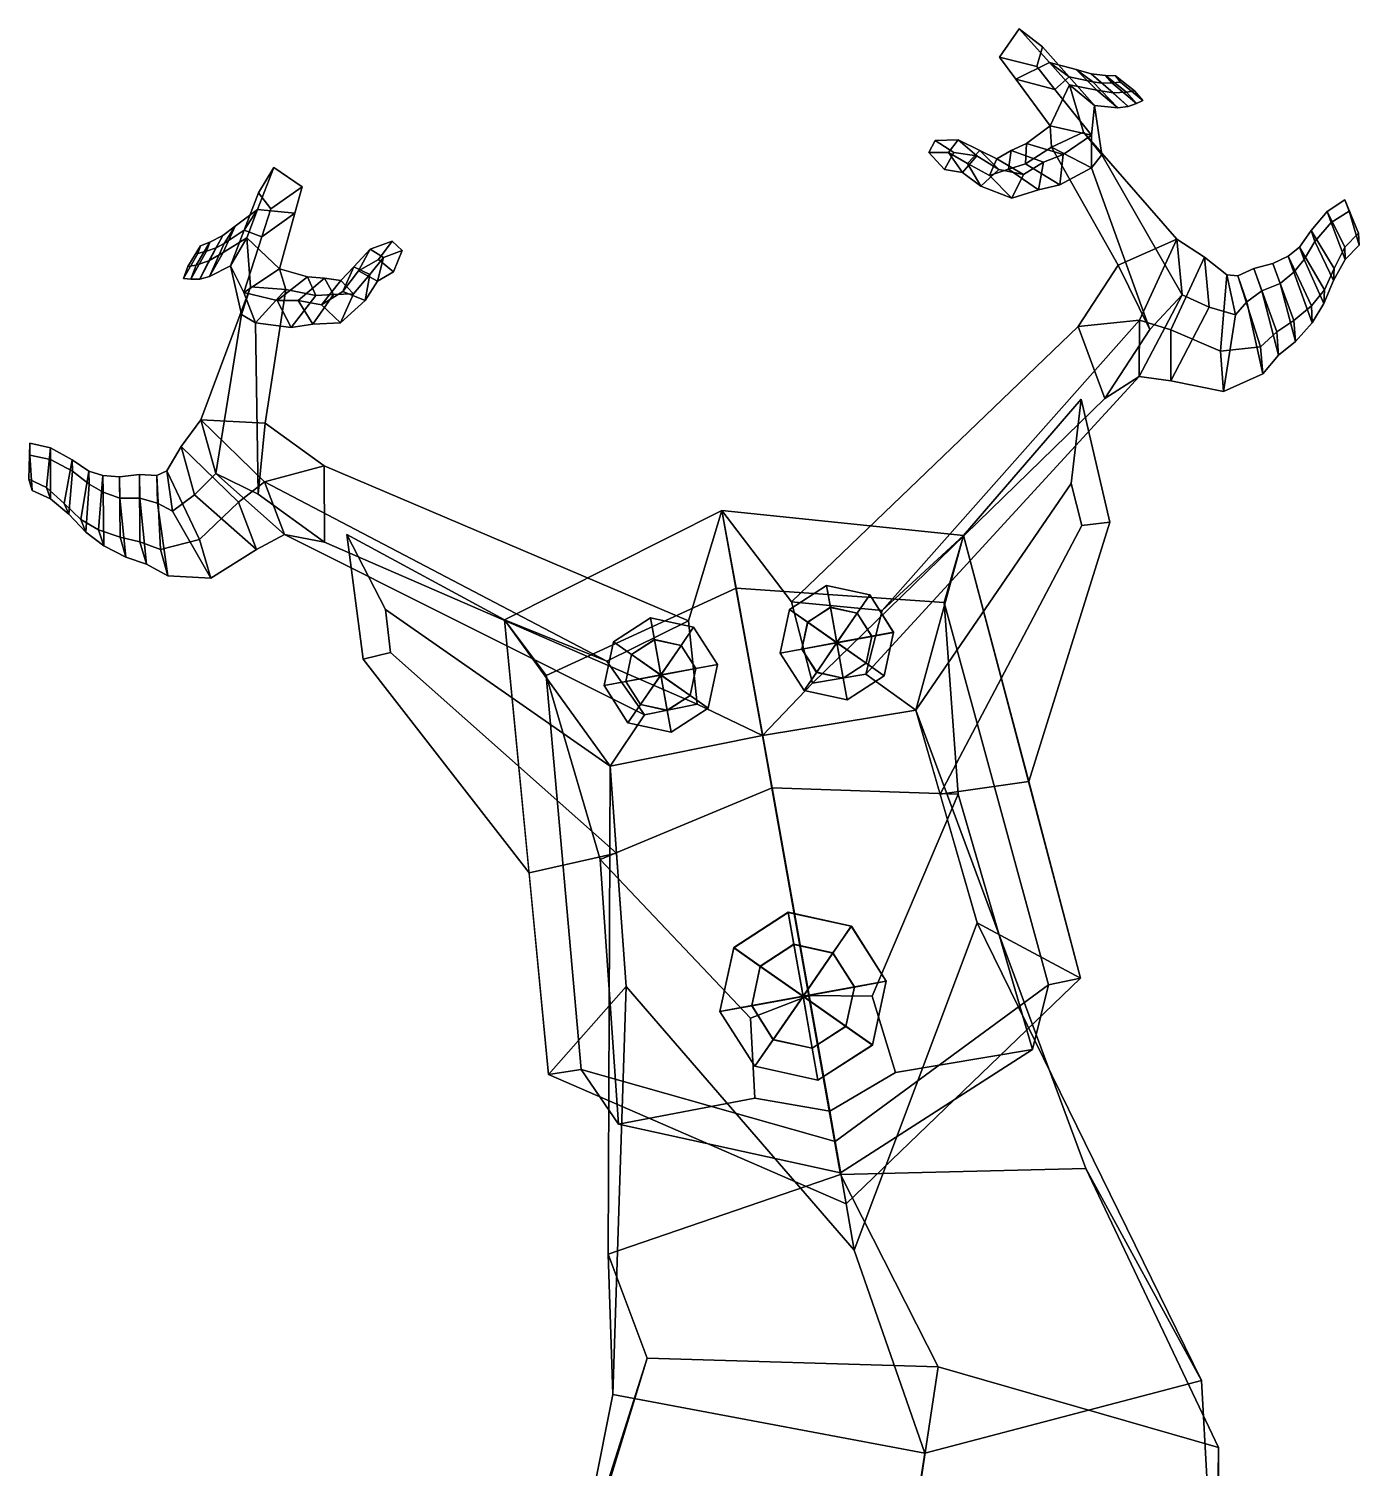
# Model space of a CAD drawing. Extents: x -162 to 84, y -151 to 338.
# Drawn here: x -100.7 to 74.4, y 148.1 to 337.5 of the extents above; entities that cross this region are included whole.
import ezdxf

# ---------------------------------------------------------------- set-up
doc = ezdxf.new("R2010")
doc.units = 0

msp = doc.modelspace()

# ---------------------------------------------------------------- linework, layer by layer
for points in [[(29.635099, 337.529633, 154.077057), (32.704231, 335.143005, 153.258453), (31.924294, 332.563812, 153.176498), (27.036934, 333.81601, 154.593704)], [(33.597858, 333.114014, 158.235764), (29.635099, 337.529633, 154.077057), (27.036934, 333.81601, 154.593704), (29.189253, 330.891937, 157.088593)], [(33.597858, 333.114014, 158.235764), (36.208969, 331.204773, 156.280457), (32.704231, 335.143005, 153.258453), (29.635099, 337.529633, 154.077057)], [(29.189253, 330.891937, 157.088593), (27.036934, 333.81601, 154.593704), (31.924294, 332.563812, 153.176498), (34.334427, 329.553955, 155.215805)], [(36.208969, 331.204773, 156.280457), (34.334427, 329.553955, 155.215805), (31.924294, 332.563812, 153.176498), (32.704231, 335.143005, 153.258453)], [(33.686245, 324.778534, 162.304092), (36.25943, 330.146576, 161.030167), (33.597858, 333.114014, 158.235764), (29.189253, 330.891937, 157.088593)], [(36.25943, 330.146576, 161.030167), (39.843479, 329.44693, 158.121262), (37.142952, 332.161072, 155.987808), (33.597858, 333.114014, 158.235764)], [(33.597858, 333.114014, 158.235764), (37.142952, 332.161072, 155.987808), (39.295929, 330.542236, 153.91452), (36.208969, 331.204773, 156.280457)], [(39.843479, 329.44693, 158.121262), (41.99781, 329.11969, 155.663971), (39.084999, 331.589447, 154.666641), (37.142952, 332.161072, 155.987808)], [(37.142952, 332.161072, 155.987808), (39.084999, 331.589447, 154.666641), (40.48064, 330.368042, 152.239792), (39.295929, 330.542236, 153.91452)], [(41.99781, 329.11969, 155.663971), (43.75219, 329.1763, 151.15773), (40.966743, 331.365906, 150.90361), (39.084999, 331.589447, 154.666641)], [(39.084999, 331.589447, 154.666641), (40.966743, 331.365906, 150.90361), (41.800312, 330.427338, 148.460861), (40.48064, 330.368042, 152.239792)], [(33.686245, 324.778534, 162.304092), (29.189253, 330.891937, 157.088593), (34.334427, 329.553955, 155.215805), (39.149067, 323.537292, 159.291718)], [(38.09277, 323.907715, 165.633575), (36.25943, 330.146576, 161.030167), (33.686245, 324.778534, 162.304092), (33.863865, 321.943695, 164.668564)], [(39.149067, 323.537292, 159.291718), (34.334427, 329.553955, 155.215805), (36.208969, 331.204773, 156.280457), (39.554119, 327.443665, 159.166092)], [(36.208969, 331.204773, 156.280457), (39.295929, 330.542236, 153.91452), (42.625782, 327.121643, 156.034988), (39.554119, 327.443665, 159.166092)], [(38.09277, 323.907715, 165.633575), (40.486874, 320.933929, 162.841003), (39.554119, 327.443665, 159.166092), (36.25943, 330.146576, 161.030167)], [(39.554119, 327.443665, 159.166092), (42.625782, 327.121643, 156.034988), (39.843479, 329.44693, 158.121262), (36.25943, 330.146576, 161.030167)], [(39.295929, 330.542236, 153.91452), (40.48064, 330.368042, 152.239792), (43.950157, 327.291626, 153.022781), (42.625782, 327.121643, 156.034988)], [(40.48064, 330.368042, 152.239792), (41.800312, 330.427338, 148.460861), (45.050571, 327.718567, 148.399124), (43.950157, 327.291626, 153.022781)], [(43.75219, 329.1763, 151.15773), (44.820969, 329.380493, 147.108124), (42.297554, 331.340179, 147.003952), (40.966743, 331.365906, 150.90361)], [(40.966743, 331.365906, 150.90361), (42.297554, 331.340179, 147.003952), (42.962063, 330.526276, 144.76709), (41.800312, 330.427338, 148.460861)], [(41.800312, 330.427338, 148.460861), (42.962063, 330.526276, 144.76709), (45.894238, 328.105011, 144.564789), (45.050571, 327.718567, 148.399124)], [(45.894238, 328.105011, 144.564789), (42.962063, 330.526276, 144.76709), (42.297554, 331.340179, 147.003952), (44.820969, 329.380493, 147.108124)], [(42.625782, 327.121643, 156.034988), (43.950157, 327.291626, 153.022781), (41.99781, 329.11969, 155.663971), (39.843479, 329.44693, 158.121262)], [(43.950157, 327.291626, 153.022781), (45.050571, 327.718567, 148.399124), (43.75219, 329.1763, 151.15773), (41.99781, 329.11969, 155.663971)], [(45.050571, 327.718567, 148.399124), (45.894238, 328.105011, 144.564789), (44.820969, 329.380493, 147.108124), (43.75219, 329.1763, 151.15773)], [(40.486874, 320.933929, 162.841003), (39.138325, 319.220856, 161.644943), (39.149067, 323.537292, 159.291718), (39.554119, 327.443665, 159.166092)], [(33.686245, 324.778534, 162.304092), (30.594168, 322.444122, 160.869598), (30.443609, 319.775879, 162.853806), (33.863865, 321.943695, 164.668564)], [(39.149067, 323.537292, 159.291718), (35.43195, 320.967377, 158.185867), (30.594168, 322.444122, 160.869598), (33.686245, 324.778534, 162.304092)], [(21.60368, 322.903503, 155.255325), (18.545019, 322.843964, 153.492523), (17.741367, 321.233704, 154.287415), (20.335047, 321.249969, 155.911011)], [(19.786081, 319.012787, 152.422989), (17.741367, 321.233704, 154.287415), (18.545019, 322.843964, 153.492523), (21.034342, 321.236084, 151.852692)], [(24.052805, 320.790039, 153.326767), (21.034342, 321.236084, 151.852692), (18.545019, 322.843964, 153.492523), (21.60368, 322.903503, 155.255325)], [(24.446842, 321.512054, 157.197983), (21.60368, 322.903503, 155.255325), (20.335047, 321.249969, 155.911011), (22.823082, 319.808228, 157.78598)], [(26.942511, 318.999023, 154.966263), (24.052805, 320.790039, 153.326767), (21.60368, 322.903503, 155.255325), (24.446842, 321.512054, 157.197983)], [(30.594168, 322.444122, 160.869598), (28.555593, 321.497467, 159.754456), (28.230711, 319.0466, 161.448212), (30.443609, 319.775879, 162.853806)], [(35.43195, 320.967377, 158.185867), (32.844189, 319.957672, 157.344742), (28.555593, 321.497467, 159.754456), (30.594168, 322.444122, 160.869598)], [(50.377811, 309.849792, 177.067276), (38.09277, 323.907715, 165.633575), (33.863865, 321.943695, 164.668564), (42.662167, 306.404938, 178.829834)], [(39.138325, 319.220856, 161.644943), (34.977451, 316.9935, 160.082443), (35.43195, 320.967377, 158.185867), (39.149067, 323.537292, 159.291718)], [(51.062756, 302.504547, 174.057983), (40.486874, 320.933929, 162.841003), (38.09277, 323.907715, 165.633575), (50.377811, 309.849792, 177.067276)], [(20.335047, 321.249969, 155.911011), (17.741367, 321.233704, 154.287415), (19.786081, 319.012787, 152.422989), (22.179892, 318.599884, 153.645813)], [(22.179892, 318.599884, 153.645813), (19.786081, 319.012787, 152.422989), (21.034342, 321.236084, 151.852692), (24.052805, 320.790039, 153.326767)], [(22.823082, 319.808228, 157.78598), (20.335047, 321.249969, 155.911011), (22.179892, 318.599884, 153.645813), (24.595089, 316.803833, 155.131958)], [(24.595089, 316.803833, 155.131958), (22.179892, 318.599884, 153.645813), (24.052805, 320.790039, 153.326767), (26.942511, 318.999023, 154.966263)], [(26.693083, 320.434906, 158.776642), (24.446842, 321.512054, 157.197983), (22.823082, 319.808228, 157.78598), (25.724865, 318.202026, 159.943863)], [(30.199869, 318.355286, 156.552795), (26.942511, 318.999023, 154.966263), (24.446842, 321.512054, 157.197983), (26.693083, 320.434906, 158.776642)], [(28.555593, 321.497467, 159.754456), (26.693083, 320.434906, 158.776642), (25.724865, 318.202026, 159.943863), (28.230711, 319.0466, 161.448212)], [(32.844189, 319.957672, 157.344742), (30.199869, 318.355286, 156.552795), (26.693083, 320.434906, 158.776642), (28.555593, 321.497467, 159.754456)], [(33.863865, 321.943695, 164.668564), (30.443609, 319.775879, 162.853806), (34.977451, 316.9935, 160.082443), (39.138325, 319.220856, 161.644943)], [(34.977451, 316.9935, 160.082443), (32.167912, 316.357483, 158.912918), (32.844189, 319.957672, 157.344742), (35.43195, 320.967377, 158.185867)], [(46.811825, 297.939697, 174.034027), (42.662167, 306.404938, 178.829834), (33.863865, 321.943695, 164.668564), (39.138325, 319.220856, 161.644943)], [(51.062756, 302.504547, 174.057983), (46.811825, 297.939697, 174.034027), (39.138325, 319.220856, 161.644943), (40.486874, 320.933929, 162.841003)], [(-70.611275, 313.731018, 158.196075), (-68.476692, 319.264435, 154.038071), (-70.500793, 315.939423, 153.218414), (-72.378929, 311.015869, 156.239899)], [(-70.611275, 313.731018, 158.196075), (-65.70874, 313.245209, 157.052841), (-64.735214, 316.74057, 154.558167), (-68.476692, 319.264435, 154.038071)], [(-68.476692, 319.264435, 154.038071), (-64.735214, 316.74057, 154.558167), (-68.86042, 313.818542, 153.138153), (-70.500793, 315.939423, 153.218414)], [(25.724865, 318.202026, 159.943863), (22.823082, 319.808228, 157.78598), (24.595089, 316.803833, 155.131958), (28.665741, 315.239563, 157.443802)], [(28.665741, 315.239563, 157.443802), (24.595089, 316.803833, 155.131958), (26.942511, 318.999023, 154.966263), (30.199869, 318.355286, 156.552795)], [(28.230711, 319.0466, 161.448212), (25.724865, 318.202026, 159.943863), (28.665741, 315.239563, 157.443802), (32.167912, 316.357483, 158.912918)], [(30.443609, 319.775879, 162.853806), (28.230711, 319.0466, 161.448212), (32.167912, 316.357483, 158.912918), (34.977451, 316.9935, 160.082443)], [(32.167912, 316.357483, 158.912918), (28.665741, 315.239563, 157.443802), (30.199869, 318.355286, 156.552795), (32.844189, 319.957672, 157.344742)], [(-65.70874, 313.245209, 157.052841), (-70.045822, 310.151825, 155.177231), (-68.86042, 313.818542, 153.138153), (-64.735214, 316.74057, 154.558167)], [(-72.378929, 311.015869, 156.239899), (-70.500793, 315.939423, 153.218414), (-68.86042, 313.818542, 153.138153), (-70.045822, 310.151825, 155.177231)], [(72.489174, 308.772369, 154.222122), (74.28672, 310.645264, 151.119034), (72.498764, 315.025238, 150.692322), (70.153084, 313.499634, 154.130524)], [(70.153084, 313.499634, 154.130524), (72.498764, 315.025238, 150.692322), (73.037422, 313.535461, 148.437332), (70.692467, 312.018341, 151.508774)], [(74.28672, 310.645264, 151.119034), (74.377747, 309.07608, 148.573257), (73.037422, 313.535461, 148.437332), (72.498764, 315.025238, 150.692322)], [(-72.045692, 310.014099, 160.990067), (-70.611275, 313.731018, 158.196075), (-73.589828, 311.570557, 155.946182), (-75.151497, 308.076141, 158.079178)], [(-70.611275, 313.731018, 158.196075), (-72.378929, 311.015869, 156.239899), (-75.032463, 309.290741, 153.872253), (-73.589828, 311.570557, 155.946182)], [(-67.744476, 305.940613, 162.268082), (-72.415588, 302.825867, 159.252869), (-70.045822, 310.151825, 155.177231), (-65.70874, 313.245209, 157.052841)], [(-67.744476, 305.940613, 162.268082), (-65.70874, 313.245209, 157.052841), (-70.611275, 313.731018, 158.196075), (-72.045692, 310.014099, 160.990067)], [(71.064384, 305.964661, 157.919281), (72.489174, 308.772369, 154.222122), (70.153084, 313.499634, 154.130524), (68.053322, 310.964996, 158.352005)], [(68.053322, 310.964996, 158.352005), (70.153084, 313.499634, 154.130524), (70.692467, 312.018341, 151.508774), (68.544502, 309.554169, 155.302322)], [(70.692467, 312.018341, 151.508774), (73.037422, 313.535461, 148.437332), (74.377747, 309.07608, 148.573257), (72.517731, 307.18335, 151.305069)], [(-75.151497, 308.076141, 158.079178), (-73.589828, 311.570557, 155.946182), (-75.204216, 310.341125, 154.623993), (-77.05233, 306.998108, 155.620667)], [(-72.378929, 311.015869, 156.239899), (-74.172508, 306.31601, 159.125153), (-76.933434, 304.914032, 155.992264), (-75.032463, 309.290741, 153.872253)], [(-73.589828, 311.570557, 155.946182), (-75.032463, 309.290741, 153.872253), (-76.0802, 308.703064, 152.196823), (-75.204216, 310.341125, 154.623993)], [(-72.415588, 302.825867, 159.252869), (-74.172508, 306.31601, 159.125153), (-72.378929, 311.015869, 156.239899), (-70.045822, 310.151825, 155.177231)], [(69.794907, 303.16629, 161.503616), (71.064384, 305.964661, 157.919281), (68.053322, 310.964996, 158.352005), (66.537987, 308.785004, 161.861771)], [(66.537987, 308.785004, 161.861771), (68.053322, 310.964996, 158.352005), (68.544502, 309.554169, 155.302322), (67.110977, 307.164459, 158.502151)], [(68.544502, 309.554169, 155.302322), (70.692467, 312.018341, 151.508774), (72.517731, 307.18335, 151.305069), (70.974731, 304.40451, 154.578491)], [(-80.350273, 304.654022, 144.519516), (-79.794113, 306.225891, 147.062881), (-78.128448, 308.954254, 146.959335), (-78.464966, 307.958038, 144.722443)], [(-78.717789, 306.420349, 151.113281), (-76.888672, 309.456696, 150.859848), (-78.128448, 308.954254, 146.959335), (-79.794113, 306.225891, 147.062881)], [(-77.05233, 306.998108, 155.620667), (-75.204216, 310.341125, 154.623993), (-76.888672, 309.456696, 150.859848), (-78.717789, 306.420349, 151.113281)], [(-76.888672, 309.456696, 150.859848), (-77.339432, 308.283722, 148.417023), (-78.464966, 307.958038, 144.722443), (-78.128448, 308.954254, 146.959335)], [(-75.032463, 309.290741, 153.872253), (-76.933434, 304.914032, 155.992264), (-78.235062, 304.596497, 152.979156), (-76.0802, 308.703064, 152.196823)], [(-75.204216, 310.341125, 154.623993), (-76.0802, 308.703064, 152.196823), (-77.339432, 308.283722, 148.417023), (-76.888672, 309.456696, 150.859848)], [(-74.172508, 306.31601, 159.125153), (-72.045692, 310.014099, 160.990067), (-75.151497, 308.076141, 158.079178), (-76.933434, 304.914032, 155.992264)], [(-71.550606, 303.550842, 165.5952), (-72.045692, 310.014099, 160.990067), (-74.172508, 306.31601, 159.125153), (-72.743187, 299.924438, 162.802551)], [(-71.550606, 303.550842, 165.5952), (-66.907158, 303.238159, 164.633667), (-67.744476, 305.940613, 162.268082), (-72.045692, 310.014099, 160.990067)], [(-57.346806, 305.678375, 153.298401), (-55.80172, 308.526611, 155.227753), (-52.925041, 309.568176, 153.466934), (-54.685577, 307.176239, 151.826065)], [(-55.80172, 308.526611, 155.227753), (-54.031563, 307.44104, 155.884827), (-51.604389, 308.355957, 154.262909), (-52.925041, 309.568176, 153.466934)], [(-52.733559, 305.552124, 152.397934), (-54.685577, 307.176239, 151.826065), (-52.925041, 309.568176, 153.466934), (-51.604389, 308.355957, 154.262909)], [(45.462109, 299.194916, 183.892776), (50.377811, 309.849792, 177.067276), (42.662167, 306.404938, 178.829834), (37.380104, 298.371277, 184.284348)], [(45.462109, 299.194916, 183.892776), (49.590511, 297.910858, 181.87265), (54.031311, 307.49118, 175.726974), (50.377811, 309.849792, 177.067276)], [(50.377811, 309.849792, 177.067276), (54.031311, 307.49118, 175.726974), (54.642498, 300.877411, 173.023911), (51.062756, 302.504547, 174.057983)], [(68.105545, 301.056946, 164.772675), (69.794907, 303.16629, 161.503616), (66.537987, 308.785004, 161.861771), (65.015526, 307.592285, 164.515396)], [(65.015526, 307.592285, 164.515396), (66.537987, 308.785004, 161.861771), (67.110977, 307.164459, 158.502151), (65.778, 305.501923, 160.956802)], [(67.110977, 307.164459, 158.502151), (68.544502, 309.554169, 155.302322), (70.974731, 304.40451, 154.578491), (69.725044, 301.387054, 157.81221)], [(70.974731, 304.40451, 154.578491), (72.517731, 307.18335, 151.305069), (72.489174, 308.772369, 154.222122), (71.064384, 305.964661, 157.919281)], [(72.517731, 307.18335, 151.305069), (74.377747, 309.07608, 148.573257), (74.28672, 310.645264, 151.119034), (72.489174, 308.772369, 154.222122)], [(-77.339432, 308.283722, 148.417023), (-79.420296, 304.597961, 148.354599), (-80.350273, 304.654022, 144.519516), (-78.464966, 307.958038, 144.722443)], [(-76.0802, 308.703064, 152.196823), (-78.235062, 304.596497, 152.979156), (-79.420296, 304.597961, 148.354599), (-77.339432, 308.283722, 148.417023)], [(-78.235062, 304.596497, 152.979156), (-77.05233, 306.998108, 155.620667), (-78.717789, 306.420349, 151.113281), (-79.420296, 304.597961, 148.354599)], [(-76.933434, 304.914032, 155.992264), (-75.151497, 308.076141, 158.079178), (-77.05233, 306.998108, 155.620667), (-78.235062, 304.596497, 152.979156)], [(-59.413155, 302.974213, 154.936768), (-57.964661, 306.210724, 157.169098), (-55.80172, 308.526611, 155.227753), (-57.346806, 305.678375, 153.298401)], [(-57.964661, 306.210724, 157.169098), (-55.845173, 305.205627, 157.758743), (-54.031563, 307.44104, 155.884827), (-55.80172, 308.526611, 155.227753)], [(-54.823257, 304.309296, 153.619415), (-57.346806, 305.678375, 153.298401), (-54.685577, 307.176239, 151.826065), (-52.733559, 305.552124, 152.397934)], [(-55.845173, 305.205627, 157.758743), (-56.44487, 301.770447, 155.104706), (-54.823257, 304.309296, 153.619415), (-54.031563, 307.44104, 155.884827)], [(-54.031563, 307.44104, 155.884827), (-54.823257, 304.309296, 153.619415), (-52.733559, 305.552124, 152.397934), (-51.604389, 308.355957, 154.262909)], [(49.590511, 297.910858, 181.87265), (56.122353, 295.114197, 179.503235), (56.937847, 305.145782, 175.002853), (54.031311, 307.49118, 175.726974)], [(54.031311, 307.49118, 175.726974), (56.937847, 305.145782, 175.002853), (58.113514, 299.903931, 171.459335), (54.642498, 300.877411, 173.023911)], [(65.770477, 299.152435, 168.336853), (68.105545, 301.056946, 164.772675), (65.015526, 307.592285, 164.515396), (63.019531, 306.643829, 167.340332)], [(63.019531, 306.643829, 167.340332), (65.015526, 307.592285, 164.515396), (65.778, 305.501923, 160.956802), (63.96497, 303.995148, 163.614258)], [(65.778, 305.501923, 160.956802), (67.110977, 307.164459, 158.502151), (69.725044, 301.387054, 157.81221), (68.171432, 298.82608, 160.799591)], [(-79.420296, 304.597961, 148.354599), (-78.717789, 306.420349, 151.113281), (-79.794113, 306.225891, 147.062881), (-80.350273, 304.654022, 144.519516)], [(-72.743187, 299.924438, 162.802551), (-74.172508, 306.31601, 159.125153), (-72.415588, 302.825867, 159.252869), (-70.880615, 298.812775, 161.608047)], [(-72.415588, 302.825867, 159.252869), (-67.744476, 305.940613, 162.268082), (-64.033203, 304.875397, 160.836502), (-68.036919, 301.765533, 158.150406)], [(-67.744476, 305.940613, 162.268082), (-66.907158, 303.238159, 164.633667), (-62.948654, 302.444885, 162.821869), (-64.033203, 304.875397, 160.836502)], [(-62.228218, 301.207642, 156.521591), (-59.68153, 304.402161, 158.746765), (-57.964661, 306.210724, 157.169098), (-59.413155, 302.974213, 154.936768)], [(-57.987507, 302.669464, 159.915436), (-59.69487, 298.855316, 157.414703), (-56.44487, 301.770447, 155.104706), (-55.845173, 305.205627, 157.758743)], [(-59.68153, 304.402161, 158.746765), (-57.987507, 302.669464, 159.915436), (-55.845173, 305.205627, 157.758743), (-57.964661, 306.210724, 157.169098)], [(-56.44487, 301.770447, 155.104706), (-59.413155, 302.974213, 154.936768), (-57.346806, 305.678375, 153.298401), (-54.823257, 304.309296, 153.619415)], [(37.380104, 298.371277, 184.284348), (42.662167, 306.404938, 178.829834), (46.811825, 297.939697, 174.034027), (40.878036, 288.885468, 178.322739)], [(56.122353, 295.114197, 179.503235), (61.370182, 295.694794, 174.984344), (58.392643, 305.02832, 173.367538), (56.937847, 305.145782, 175.002853)], [(56.937847, 305.145782, 175.002853), (58.392643, 305.02832, 173.367538), (59.596664, 301.576477, 168.908569), (58.113514, 299.903931, 171.459335)], [(61.370182, 295.694794, 174.984344), (63.554523, 297.646362, 171.460663), (60.497475, 305.969208, 170.353363), (58.392643, 305.02832, 173.367538)], [(58.392643, 305.02832, 173.367538), (60.497475, 305.969208, 170.353363), (61.548157, 303.026581, 166.213287), (59.596664, 301.576477, 168.908569)], [(63.554523, 297.646362, 171.460663), (65.770477, 299.152435, 168.336853), (63.019531, 306.643829, 167.340332), (60.497475, 305.969208, 170.353363)], [(60.497475, 305.969208, 170.353363), (63.019531, 306.643829, 167.340332), (63.96497, 303.995148, 163.614258), (61.548157, 303.026581, 166.213287)], [(63.96497, 303.995148, 163.614258), (65.778, 305.501923, 160.956802), (68.171432, 298.82608, 160.799591), (65.969391, 296.383087, 164.097794)], [(69.725044, 301.387054, 157.81221), (70.974731, 304.40451, 154.578491), (71.064384, 305.964661, 157.919281), (69.794907, 303.16629, 161.503616)], [(-78.069824, 286.07608, 177.028519), (-69.643227, 285.627228, 178.796585), (-66.907158, 303.238159, 164.633667), (-71.550606, 303.550842, 165.5952)], [(-76.134476, 278.99762, 174.022263), (-78.069824, 286.07608, 177.028519), (-71.550606, 303.550842, 165.5952), (-72.743187, 299.924438, 162.802551)], [(-70.557632, 276.265839, 174.002274), (-70.880615, 298.812775, 161.608047), (-66.907158, 303.238159, 164.633667), (-69.643227, 285.627228, 178.796585)], [(-66.907158, 303.238159, 164.633667), (-70.880615, 298.812775, 161.608047), (-66.208809, 298.228973, 160.04895), (-62.948654, 302.444885, 162.821869)], [(-68.036919, 301.765533, 158.150406), (-64.033203, 304.875397, 160.836502), (-61.795647, 304.724426, 159.723007), (-65.263542, 301.752563, 157.311279)], [(-65.263542, 301.752563, 157.311279), (-61.795647, 304.724426, 159.723007), (-59.68153, 304.402161, 158.746765), (-62.228218, 301.207642, 156.521591)], [(-64.033203, 304.875397, 160.836502), (-62.948654, 302.444885, 162.821869), (-60.625275, 302.558502, 161.417923), (-61.795647, 304.724426, 159.723007)], [(-61.795647, 304.724426, 159.723007), (-60.625275, 302.558502, 161.417923), (-57.987507, 302.669464, 159.915436), (-59.68153, 304.402161, 158.746765)], [(61.548157, 303.026581, 166.213287), (63.96497, 303.995148, 163.614258), (65.969391, 296.383087, 164.097794), (63.775654, 294.569702, 166.750595)], [(68.171432, 298.82608, 160.799591), (69.725044, 301.387054, 157.81221), (69.794907, 303.16629, 161.503616), (68.105545, 301.056946, 164.772675)], [(-70.880615, 298.812775, 161.608047), (-72.415588, 302.825867, 159.252869), (-68.036919, 301.765533, 158.150406), (-66.208809, 298.228973, 160.04895)], [(-66.208809, 298.228973, 160.04895), (-68.036919, 301.765533, 158.150406), (-65.263542, 301.752563, 157.311279), (-63.360271, 298.6427, 158.881317)], [(-62.948654, 302.444885, 162.821869), (-66.208809, 298.228973, 160.04895), (-63.360271, 298.6427, 158.881317), (-60.625275, 302.558502, 161.417923)], [(-63.360271, 298.6427, 158.881317), (-65.263542, 301.752563, 157.311279), (-62.228218, 301.207642, 156.521591), (-59.69487, 298.855316, 157.414703)], [(-60.625275, 302.558502, 161.417923), (-63.360271, 298.6427, 158.881317), (-59.69487, 298.855316, 157.414703), (-57.987507, 302.669464, 159.915436)], [(-59.69487, 298.855316, 157.414703), (-62.228218, 301.207642, 156.521591), (-59.413155, 302.974213, 154.936768), (-56.44487, 301.770447, 155.104706)], [(45.435852, 291.752045, 179.516388), (40.878036, 288.885468, 178.322739), (46.811825, 297.939697, 174.034027), (51.062756, 302.504547, 174.057983)], [(51.062756, 302.504547, 174.057983), (54.642498, 300.877411, 173.023911), (49.562813, 291.208588, 177.93869), (45.435852, 291.752045, 179.516388)], [(58.113514, 299.903931, 171.459335), (59.596664, 301.576477, 168.908569), (61.671036, 292.111725, 169.862274), (56.515648, 289.811981, 174.984161)], [(59.596664, 301.576477, 168.908569), (61.548157, 303.026581, 166.213287), (63.775654, 294.569702, 166.750595), (61.671036, 292.111725, 169.862274)], [(-76.134476, 278.99762, 174.022263), (-72.743187, 299.924438, 162.802551), (-70.880615, 298.812775, 161.608047), (-70.557632, 276.265839, 174.002274)], [(54.642498, 300.877411, 173.023911), (58.113514, 299.903931, 171.459335), (56.515648, 289.811981, 174.984161), (49.562813, 291.208588, 177.93869)], [(65.969391, 296.383087, 164.097794), (68.171432, 298.82608, 160.799591), (68.105545, 301.056946, 164.772675), (65.770477, 299.152435, 168.336853)], [(-0.326168, 262.119659, 200.733612), (11.581827, 260.95517, 200.687393), (45.462109, 299.194916, 183.892776), (37.380104, 298.371277, 184.284348)], [(-0.326168, 262.119659, 200.733612), (37.380104, 298.371277, 184.284348), (40.878036, 288.885468, 178.322739), (2.425735, 251.430756, 190.380325)], [(11.581827, 260.95517, 200.687393), (9.439444, 252.578384, 193.309952), (45.435852, 291.752045, 179.516388), (45.462109, 299.194916, 183.892776)], [(45.435852, 291.752045, 179.516388), (49.562813, 291.208588, 177.93869), (49.590511, 297.910858, 181.87265), (45.462109, 299.194916, 183.892776)], [(49.562813, 291.208588, 177.93869), (56.515648, 289.811981, 174.984161), (56.122353, 295.114197, 179.503235), (49.590511, 297.910858, 181.87265)], [(61.671036, 292.111725, 169.862274), (63.775654, 294.569702, 166.750595), (63.554523, 297.646362, 171.460663), (61.370182, 295.694794, 174.984344)], [(63.775654, 294.569702, 166.750595), (65.969391, 296.383087, 164.097794), (65.770477, 299.152435, 168.336853), (63.554523, 297.646362, 171.460663)], [(56.515648, 289.811981, 174.984161), (61.671036, 292.111725, 169.862274), (61.370182, 295.694794, 174.984344), (56.122353, 295.114197, 179.503235)], [(9.439444, 252.578384, 193.309952), (2.425735, 251.430756, 190.380325), (40.878036, 288.885468, 178.322739), (45.435852, 291.752045, 179.516388)], [(36.475201, 277.696716, 187.77211), (16.008717, 247.840134, 190.929855), (22.304525, 270.834961, 210.343445), (37.764027, 288.780609, 192.761093)], [(41.535572, 272.603516, 192.808014), (37.764027, 288.780609, 192.761093), (22.304525, 270.834961, 210.343445), (30.878248, 238.451675, 210.474655)], [(37.764027, 288.780609, 192.761093), (41.535572, 272.603516, 192.808014), (37.847752, 272.172699, 187.795059), (36.475201, 277.696716, 187.77211)], [(-69.724213, 277.917694, 183.861145), (-78.069824, 286.07608, 177.028519), (-80.658913, 282.577118, 175.687485), (-73.137299, 275.250183, 181.83963)], [(-78.069824, 286.07608, 177.028519), (-76.134476, 278.99762, 174.022263), (-78.91256, 276.207092, 172.987244), (-80.658913, 282.577118, 175.687485)], [(-69.724213, 277.917694, 183.861145), (-61.876602, 280.034027, 184.256912), (-69.643227, 285.627228, 178.796585), (-78.069824, 286.07608, 177.028519)], [(-61.876602, 280.034027, 184.256912), (-61.829548, 269.950928, 178.29715), (-70.557632, 276.265839, 174.002274), (-69.643227, 285.627228, 178.796585)], [(-100.735924, 278.274323, 151.067993), (-100.602982, 282.979584, 150.639511), (-100.585991, 281.403351, 148.385147), (-100.273354, 276.784241, 148.523102)], [(-98.393997, 277.176941, 154.173019), (-97.869629, 282.401031, 154.079788), (-100.602982, 282.979584, 150.639511), (-100.735924, 278.274323, 151.067993)], [(-97.869629, 282.401031, 154.079788), (-97.856819, 280.832031, 151.458633), (-100.585991, 281.403351, 148.385147), (-100.602982, 282.979584, 150.639511)], [(-96.072182, 275.077942, 157.872452), (-95.010918, 280.797028, 158.303741), (-97.869629, 282.401031, 154.079788), (-98.393997, 277.176941, 154.173019)], [(-95.010918, 280.797028, 158.303741), (-94.978493, 279.310333, 155.254639), (-97.856819, 280.832031, 151.458633), (-97.869629, 282.401031, 154.079788)], [(-73.137299, 275.250183, 181.83963), (-80.658913, 282.577118, 175.687485), (-82.554245, 279.358521, 174.963074), (-78.269386, 270.320618, 179.468521)], [(-80.658913, 282.577118, 175.687485), (-78.91256, 276.207092, 172.987244), (-81.819244, 274.064117, 171.421539), (-82.554245, 279.358521, 174.963074)], [(-97.856819, 280.832031, 151.458633), (-97.8666, 275.690277, 151.256866), (-100.273354, 276.784241, 148.523102), (-100.585991, 281.403351, 148.385147)], [(-94.978493, 279.310333, 155.254639), (-95.445099, 273.659943, 154.532547), (-97.8666, 275.690277, 151.256866), (-97.856819, 280.832031, 151.458633)], [(-93.899521, 272.931671, 161.458893), (-92.824364, 279.313171, 161.815491), (-95.010918, 280.797028, 158.303741), (-96.072182, 275.077942, 157.872452)], [(-92.824364, 279.313171, 161.815491), (-92.795387, 277.602325, 158.456467), (-94.978493, 279.310333, 155.254639), (-95.010918, 280.797028, 158.303741)], [(-92.795387, 277.602325, 158.456467), (-93.214767, 271.302765, 157.768463), (-95.445099, 273.659943, 154.532547), (-94.978493, 279.310333, 155.254639)], [(-91.576408, 271.574432, 164.729828), (-90.978889, 278.748596, 164.470474), (-92.824364, 279.313171, 161.815491), (-93.899521, 272.931671, 161.458893)], [(-90.978889, 278.748596, 164.470474), (-90.962601, 276.533325, 160.912659), (-92.795387, 277.602325, 158.456467), (-92.824364, 279.313171, 161.815491)], [(-88.721016, 270.637024, 168.296005), (-88.776199, 278.579865, 167.296875), (-90.978889, 278.748596, 164.470474), (-91.576408, 271.574432, 164.729828)], [(-88.776199, 278.579865, 167.296875), (-88.735435, 275.780121, 163.571716), (-90.962601, 276.533325, 160.912659), (-90.978889, 278.748596, 164.470474)], [(-86.117195, 270.026978, 171.421539), (-86.177422, 278.853119, 170.311462), (-88.776199, 278.579865, 167.296875), (-88.721016, 270.637024, 168.296005)], [(-86.177422, 278.853119, 170.311462), (-86.132469, 275.741943, 166.172379), (-88.735435, 275.780121, 163.571716), (-88.776199, 278.579865, 167.296875)], [(-83.386551, 268.991058, 174.947098), (-83.875389, 278.729919, 173.327118), (-86.177422, 278.853119, 170.311462), (-86.117195, 270.026978, 171.421539)], [(-83.875389, 278.729919, 173.327118), (-83.795715, 275.090088, 168.869278), (-86.132469, 275.741943, 166.172379), (-86.177422, 278.853119, 170.311462)], [(-78.269386, 270.320618, 179.468521), (-82.554245, 279.358521, 174.963074), (-83.875389, 278.729919, 173.327118), (-83.386551, 268.991058, 174.947098)], [(-82.554245, 279.358521, 174.963074), (-81.819244, 274.064117, 171.421539), (-83.795715, 275.090088, 168.869278), (-83.875389, 278.729919, 173.327118)], [(-76.134476, 278.99762, 174.022263), (-67.095673, 270.997437, 179.487732), (-70.767548, 269.02182, 177.908478), (-78.91256, 276.207092, 172.987244)], [(-67.095673, 270.997437, 179.487732), (-76.134476, 278.99762, 174.022263), (-70.557632, 276.265839, 174.002274), (-61.829548, 269.950928, 178.29715)], [(-69.724213, 277.917694, 183.861145), (-24.630926, 254.312698, 200.680405), (-13.892104, 259.629364, 200.730881), (-61.876602, 280.034027, 184.256912)], [(-13.892104, 259.629364, 200.730881), (-12.748803, 248.65239, 190.37767), (-61.829548, 269.950928, 178.29715), (-61.876602, 280.034027, 184.256912)], [(-97.8666, 275.690277, 151.256866), (-98.393997, 277.176941, 154.173019), (-100.735924, 278.274323, 151.067993), (-100.273354, 276.784241, 148.523102)], [(-95.445099, 273.659943, 154.532547), (-96.072182, 275.077942, 157.872452), (-98.393997, 277.176941, 154.173019), (-97.8666, 275.690277, 151.256866)], [(-90.962601, 276.533325, 160.912659), (-90.860931, 269.477173, 160.757858), (-93.214767, 271.302765, 157.768463), (-92.795387, 277.602325, 158.456467)], [(-67.095673, 270.997437, 179.487732), (-69.724213, 277.917694, 183.861145), (-73.137299, 275.250183, 181.83963), (-70.767548, 269.02182, 177.908478)], [(-24.630926, 254.312698, 200.680405), (-69.724213, 277.917694, 183.861145), (-67.095673, 270.997437, 179.487732), (-19.712278, 247.241104, 193.304855)], [(37.847752, 272.172699, 187.795059), (19.202028, 236.805679, 191.001526), (16.008717, 247.840134, 190.929855), (36.475201, 277.696716, 187.77211)], [(-93.214767, 271.302765, 157.768463), (-93.899521, 272.931671, 161.458893), (-96.072182, 275.077942, 157.872452), (-95.445099, 273.659943, 154.532547)], [(-88.735435, 275.780121, 163.571716), (-87.941879, 267.991486, 164.058243), (-90.860931, 269.477173, 160.757858), (-90.962601, 276.533325, 160.912659)], [(-86.132469, 275.741943, 166.172379), (-85.251945, 267.087158, 166.71286), (-87.941879, 267.991486, 164.058243), (-88.735435, 275.780121, 163.571716)], [(-83.795715, 275.090088, 168.869278), (-82.419434, 265.551483, 169.826584), (-85.251945, 267.087158, 166.71286), (-86.132469, 275.741943, 166.172379)], [(-81.819244, 274.064117, 171.421539), (-76.786217, 265.247528, 174.951599), (-82.419434, 265.551483, 169.826584), (-83.795715, 275.090088, 168.869278)], [(-78.91256, 276.207092, 172.987244), (-70.767548, 269.02182, 177.908478), (-76.786217, 265.247528, 174.951599), (-81.819244, 274.064117, 171.421539)], [(-70.767548, 269.02182, 177.908478), (-73.137299, 275.250183, 181.83963), (-78.269386, 270.320618, 179.468521), (-76.786217, 265.247528, 174.951599)], [(-90.860931, 269.477173, 160.757858), (-91.576408, 271.574432, 164.729828), (-93.899521, 272.931671, 161.458893), (-93.214767, 271.302765, 157.768463)], [(-24.630926, 254.312698, 200.680405), (-38.105396, 259.73407, 210.330627), (-9.503213, 274.149078, 210.463333), (-13.892104, 259.629364, 200.730881)], [(-38.105396, 259.73407, 210.330627), (-32.632004, 252.431992, 234.092026), (-7.639777, 263.909027, 234.085709), (-9.503213, 274.149078, 210.463333)], [(-12.748803, 248.65239, 190.37767), (-13.892104, 259.629364, 200.730881), (-9.503213, 274.149078, 210.463333), (-4.172198, 244.524292, 183.220245)], [(11.581827, 260.95517, 200.687393), (-0.326168, 262.119659, 200.733612), (-9.503213, 274.149078, 210.463333), (22.304525, 270.834961, 210.343445)], [(2.425735, 251.430756, 190.380325), (-4.172198, 244.524292, 183.220245), (-9.503213, 274.149078, 210.463333), (-0.326168, 262.119659, 200.733612)], [(22.304525, 270.834961, 210.343445), (-9.503213, 274.149078, 210.463333), (-7.639777, 263.909027, 234.085709), (19.759272, 262.040985, 234.102081)], [(-87.941879, 267.991486, 164.058243), (-88.721016, 270.637024, 168.296005), (-91.576408, 271.574432, 164.729828), (-90.860931, 269.477173, 160.757858)], [(-19.712278, 247.241104, 193.304855), (-67.095673, 270.997437, 179.487732), (-61.829548, 269.950928, 178.29715), (-12.748803, 248.65239, 190.37767)], [(-58.863987, 270.96521, 192.736893), (-53.786034, 261.09433, 187.752014), (-53.141239, 255.458115, 187.776108), (-56.738026, 254.551834, 192.787582)], [(-53.786034, 261.09433, 187.752014), (-58.863987, 270.96521, 192.736893), (-38.105396, 259.73407, 210.330627), (-24.216236, 240.486008, 190.92334)], [(-56.738026, 254.551834, 192.787582), (-34.867966, 226.467453, 210.465683), (-38.105396, 259.73407, 210.330627), (-58.863987, 270.96521, 192.736893)], [(41.535572, 272.603516, 192.808014), (30.878248, 238.451675, 210.474655), (19.202028, 236.805679, 191.001526), (37.847752, 272.172699, 187.795059)], [(-85.251945, 267.087158, 166.71286), (-86.117195, 270.026978, 171.421539), (-88.721016, 270.637024, 168.296005), (-87.941879, 267.991486, 164.058243)], [(-82.419434, 265.551483, 169.826584), (-83.386551, 268.991058, 174.947098), (-86.117195, 270.026978, 171.421539), (-85.251945, 267.087158, 166.71286)], [(-76.786217, 265.247528, 174.951599), (-78.269386, 270.320618, 179.468521), (-83.386551, 268.991058, 174.947098), (-82.419434, 265.551483, 169.826584)], [(9.439444, 252.578384, 193.309952), (11.581827, 260.95517, 200.687393), (22.304525, 270.834961, 210.343445), (16.008717, 247.840134, 190.929855)], [(22.304525, 270.834961, 210.343445), (19.759272, 262.040985, 234.102081), (33.475266, 211.7099, 234.180481), (37.692394, 212.581192, 210.57637)], [(-7.639777, 263.909027, 234.085709), (-32.632004, 252.431992, 234.092026), (-25.550047, 228.218231, 262.966827), (-2.902876, 237.651596, 263.105042)], [(-7.639777, 263.909027, 234.085709), (-2.902876, 237.651596, 263.105042), (21.584805, 236.809921, 262.973267), (19.759272, 262.040985, 234.102081)], [(-0.599347, 261.102234, 247.28952), (4.281626, 264.277924, 247.286896), (4.280637, 264.269501, 242.366577), (-0.60031, 261.093842, 242.369217)], [(1.781086, 259.422333, 238.392349), (-0.60031, 261.093842, 242.369217), (4.280637, 264.269501, 242.366577), (4.797616, 261.384521, 238.390717)], [(1.783545, 259.444122, 251.273972), (4.800116, 261.406433, 251.272354), (4.281626, 264.277924, 247.286896), (-0.599347, 261.102234, 247.28952)], [(9.956629, 263.03952, 247.291626), (9.955666, 263.031097, 242.371307), (4.280637, 264.269501, 242.366577), (4.281626, 264.277924, 247.286896)], [(8.304633, 260.618988, 238.393616), (4.797616, 261.384521, 238.390717), (4.280637, 264.269501, 242.366577), (9.955666, 263.031097, 242.371307)], [(8.307092, 260.640778, 251.275238), (9.956629, 263.03952, 247.291626), (4.281626, 264.277924, 247.286896), (4.800116, 261.406433, 251.272354)], [(13.098336, 258.102722, 242.380478), (10.24698, 257.573547, 238.399277), (8.304633, 260.618988, 238.393616), (9.955666, 263.031097, 242.371307)], [(10.249337, 257.595184, 251.280899), (13.099236, 258.110992, 247.300781), (9.956629, 263.03952, 247.291626), (8.307092, 260.640778, 251.275238)], [(13.099236, 258.110992, 247.300781), (13.098336, 258.102722, 242.380478), (9.955666, 263.031097, 242.371307), (9.956629, 263.03952, 247.291626)], [(31.359957, 203.206421, 267.08783), (33.475266, 211.7099, 234.180481), (19.759272, 262.040985, 234.102081), (21.584805, 236.809921, 262.973267)], [(-53.141239, 255.458115, 187.776108), (-53.786034, 261.09433, 187.752014), (-24.216236, 240.486008, 190.92334), (-23.374817, 229.043793, 190.995667)], [(-19.712278, 247.241104, 193.304855), (-24.216236, 240.486008, 190.92334), (-38.105396, 259.73407, 210.330627), (-24.630926, 254.312698, 200.680405)], [(-38.105396, 259.73407, 210.330627), (-32.321262, 199.908646, 210.570221), (-28.051058, 200.574005, 234.175095), (-32.632004, 252.431992, 234.092026)], [(-23.791765, 256.845764, 247.284927), (-18.912312, 260.019012, 247.282166), (-18.913301, 260.01059, 242.361847), (-23.792727, 256.837433, 242.364624)], [(-21.409948, 255.168198, 238.387863), (-23.792727, 256.837433, 242.364624), (-18.913301, 260.01059, 242.361847), (-18.394348, 257.128845, 238.386139)], [(-21.407492, 255.190018, 251.269485), (-18.391848, 257.150757, 251.267776), (-18.912312, 260.019012, 247.282166), (-23.791765, 256.845764, 247.284927)], [(-13.235793, 258.783051, 247.287018), (-13.236755, 258.774689, 242.366699), (-18.913301, 260.01059, 242.361847), (-18.912312, 260.019012, 247.282166)], [(-14.886412, 256.364868, 238.38913), (-18.394348, 257.128845, 238.386139), (-18.913301, 260.01059, 242.361847), (-13.236755, 258.774689, 242.366699)], [(-14.883953, 256.386658, 251.270752), (-13.235793, 258.783051, 247.287018), (-18.912312, 260.019012, 247.282166), (-18.391848, 257.150757, 251.267776)], [(-1.826844, 255.375168, 247.297989), (-0.599347, 261.102234, 247.28952), (-0.60031, 261.093842, 242.369217), (-1.827745, 255.366882, 242.377701)], [(-1.827745, 255.366882, 242.377701), (-0.60031, 261.093842, 242.369217), (1.781086, 259.422333, 238.392349), (1.02216, 255.882721, 238.397568)], [(1.024518, 255.904327, 251.279175), (1.783545, 259.444122, 251.273972), (-0.599347, 261.102234, 247.28952), (-1.826844, 255.375168, 247.297989)], [(5.634293, 256.725555, 236.877975), (1.781086, 259.422333, 238.392349), (4.797616, 261.384521, 238.390717)], [(5.637207, 256.752319, 252.800522), (4.800116, 261.406433, 251.272354), (1.783545, 259.444122, 251.273972)], [(5.634293, 256.725555, 236.877975), (4.797616, 261.384521, 238.390717), (8.304633, 260.618988, 238.393616)], [(5.637207, 256.752319, 252.800522), (8.307092, 260.640778, 251.275238), (4.800116, 261.406433, 251.272354)], [(10.24698, 257.573547, 238.399277), (5.634293, 256.725555, 236.877975), (8.304633, 260.618988, 238.393616)], [(5.637207, 256.752319, 252.800522), (10.249337, 257.595184, 251.280899), (8.307092, 260.640778, 251.275238)], [(-10.090497, 253.852386, 242.37616), (-12.941854, 253.323227, 238.394974), (-14.886412, 256.364868, 238.38913), (-13.236755, 258.774689, 242.366699)], [(-12.939496, 253.344833, 251.276581), (-10.089596, 253.860672, 247.296463), (-13.235793, 258.783051, 247.287018), (-14.883953, 256.386658, 251.270752)], [(-10.089596, 253.860672, 247.296463), (-10.090497, 253.852386, 242.37616), (-13.236755, 258.774689, 242.366699), (-13.235793, 258.783051, 247.287018)], [(1.02216, 255.882721, 238.397568), (1.781086, 259.422333, 238.392349), (5.634293, 256.725555, 236.877975)], [(5.637207, 256.752319, 252.800522), (1.783545, 259.444122, 251.273972), (1.024518, 255.904327, 251.279175)], [(11.867964, 252.373795, 242.388702), (9.486931, 254.033203, 238.404404), (10.24698, 257.573547, 238.399277), (13.098336, 258.102722, 242.380478)], [(11.868805, 252.381958, 247.309006), (13.099236, 258.110992, 247.300781), (10.249337, 257.595184, 251.280899), (9.48919, 254.054657, 251.286011)], [(11.868805, 252.381958, 247.309006), (11.867964, 252.373795, 242.388702), (13.098336, 258.102722, 242.380478), (13.099236, 258.110992, 247.300781)], [(-25.015671, 251.124832, 247.293686), (-23.791765, 256.845764, 247.284927), (-23.792727, 256.837433, 242.364624), (-25.016571, 251.116547, 242.373398)], [(-25.016571, 251.116547, 242.373398), (-23.792727, 256.837433, 242.364624), (-21.409948, 255.168198, 238.387863), (-22.166676, 251.632385, 238.393265)], [(-22.164318, 251.654022, 251.274872), (-21.407492, 255.190018, 251.269485), (-23.791765, 256.845764, 247.284927), (-25.015671, 251.124832, 247.293686)], [(-17.554541, 252.475235, 236.873672), (-21.409948, 255.168198, 238.387863), (-18.394348, 257.128845, 238.386139)], [(-17.551626, 252.501953, 252.796219), (-18.391848, 257.150757, 251.267776), (-21.407492, 255.190018, 251.269485)], [(-17.554541, 252.475235, 236.873672), (-18.394348, 257.128845, 238.386139), (-14.886412, 256.364868, 238.38913)], [(-17.551626, 252.501953, 252.796219), (-14.883953, 256.386658, 251.270752), (-18.391848, 257.150757, 251.267776)], [(-12.941854, 253.323227, 238.394974), (-17.554541, 252.475235, 236.873672), (-14.886412, 256.364868, 238.38913)], [(-17.551626, 252.501953, 252.796219), (-12.939496, 253.344833, 251.276581), (-14.883953, 256.386658, 251.270752)], [(1.315208, 250.442108, 242.386871), (-1.827745, 255.366882, 242.377701), (1.02216, 255.882721, 238.397568), (2.964617, 252.838623, 238.403244)], [(1.316048, 250.450272, 247.307159), (2.966875, 252.860107, 251.284836), (1.024518, 255.904327, 251.279175), (-1.826844, 255.375168, 247.297989)], [(2.964617, 252.838623, 238.403244), (1.02216, 255.882721, 238.397568), (5.634293, 256.725555, 236.877975)], [(2.966875, 252.860107, 251.284836), (5.637207, 256.752319, 252.800522), (1.024518, 255.904327, 251.279175)], [(6.470515, 252.072296, 238.406036), (2.964617, 252.838623, 238.403244), (5.634293, 256.725555, 236.877975)], [(6.472734, 252.093719, 251.287628), (5.637207, 256.752319, 252.800522), (2.966875, 252.860107, 251.284836)], [(9.486931, 254.033203, 238.404404), (5.634293, 256.725555, 236.877975), (10.24698, 257.573547, 238.399277)], [(6.470515, 252.072296, 238.406036), (5.634293, 256.725555, 236.877975), (9.486931, 254.033203, 238.404404)], [(9.48919, 254.054657, 251.286011), (10.249337, 257.595184, 251.280899), (5.637207, 256.752319, 252.800522)], [(6.472734, 252.093719, 251.287628), (9.48919, 254.054657, 251.286011), (5.637207, 256.752319, 252.800522)], [(-56.738026, 254.551834, 192.787582), (-53.141239, 255.458115, 187.776108), (-23.374817, 229.043793, 190.995667), (-34.867966, 226.467453, 210.465683)], [(-22.166676, 251.632385, 238.393265), (-21.409948, 255.168198, 238.387863), (-17.554541, 252.475235, 236.873672)], [(-17.551626, 252.501953, 252.796219), (-21.407492, 255.190018, 251.269485), (-22.164318, 251.654022, 251.274872)], [(-11.317391, 248.129639, 242.384689), (-13.699743, 249.786652, 238.400284), (-12.941854, 253.323227, 238.394974), (-10.090497, 253.852386, 242.37616)], [(-11.316551, 248.137802, 247.304993), (-10.089596, 253.860672, 247.296463), (-12.939496, 253.344833, 251.276581), (-13.697484, 249.808105, 251.281876)], [(-11.316551, 248.137802, 247.304993), (-11.317391, 248.129639, 242.384689), (-10.090497, 253.852386, 242.37616), (-10.089596, 253.860672, 247.296463)], [(1.316048, 250.450272, 247.307159), (-1.826844, 255.375168, 247.297989), (-1.827745, 255.366882, 242.377701), (1.315208, 250.442108, 242.386871)], [(6.9873, 249.201736, 242.391357), (6.470515, 252.072296, 238.406036), (9.486931, 254.033203, 238.404404), (11.867964, 252.373795, 242.388702)], [(6.988116, 249.209839, 247.311661), (11.868805, 252.381958, 247.309006), (9.48919, 254.054657, 251.286011), (6.472734, 252.093719, 251.287628)], [(-23.123257, 193.367065, 267.08374), (-25.550047, 228.218231, 262.966827), (-32.632004, 252.431992, 234.092026), (-28.051058, 200.574005, 234.175095)], [(-20.222057, 248.592102, 238.399124), (-22.166676, 251.632385, 238.393265), (-17.554541, 252.475235, 236.873672)], [(-20.219797, 248.613586, 251.280716), (-17.551626, 252.501953, 252.796219), (-22.164318, 251.654022, 251.274872)], [(-16.715277, 247.827377, 238.401993), (-20.222057, 248.592102, 238.399124), (-17.554541, 252.475235, 236.873672)], [(-16.71306, 247.84877, 251.283585), (-17.551626, 252.501953, 252.796219), (-20.219797, 248.613586, 251.280716)], [(-13.699743, 249.786652, 238.400284), (-17.554541, 252.475235, 236.873672), (-12.941854, 253.323227, 238.394974)], [(-16.715277, 247.827377, 238.401993), (-17.554541, 252.475235, 236.873672), (-13.699743, 249.786652, 238.400284)], [(-13.697484, 249.808105, 251.281876), (-12.939496, 253.344833, 251.276581), (-17.551626, 252.501953, 252.796219)], [(-16.71306, 247.84877, 251.283585), (-13.697484, 249.808105, 251.281876), (-17.551626, 252.501953, 252.796219)], [(9.439444, 252.578384, 193.309952), (16.008717, 247.840134, 190.929855), (-4.172198, 244.524292, 183.220245), (2.425735, 251.430756, 190.380325)], [(6.9873, 249.201736, 242.391357), (1.315208, 250.442108, 242.386871), (2.964617, 252.838623, 238.403244), (6.470515, 252.072296, 238.406036)], [(6.988116, 249.209839, 247.311661), (6.472734, 252.093719, 251.287628), (2.966875, 252.860107, 251.284836), (1.316048, 250.450272, 247.307159)], [(6.988116, 249.209839, 247.311661), (6.9873, 249.201736, 242.391357), (11.867964, 252.373795, 242.388702), (11.868805, 252.381958, 247.309006)], [(-21.870148, 246.197922, 242.382858), (-25.016571, 251.116547, 242.373398), (-22.166676, 251.632385, 238.393265), (-20.222057, 248.592102, 238.399124)], [(-21.86931, 246.206085, 247.303146), (-25.015671, 251.124832, 247.293686), (-25.016571, 251.116547, 242.373398), (-21.870148, 246.197922, 242.382858)], [(-21.86931, 246.206085, 247.303146), (-20.219797, 248.613586, 251.280716), (-22.164318, 251.654022, 251.274872), (-25.015671, 251.124832, 247.293686)], [(6.988116, 249.209839, 247.311661), (1.316048, 250.450272, 247.307159), (1.315208, 250.442108, 242.386871), (6.9873, 249.201736, 242.391357)], [(-19.712278, 247.241104, 193.304855), (-12.748803, 248.65239, 190.37767), (-4.172198, 244.524292, 183.220245), (-24.216236, 240.486008, 190.92334)], [(-16.19665, 244.960129, 242.387466), (-21.870148, 246.197922, 242.382858), (-20.222057, 248.592102, 238.399124), (-16.715277, 247.827377, 238.401993)], [(-16.195833, 244.968231, 247.307755), (-16.71306, 247.84877, 251.283585), (-20.219797, 248.613586, 251.280716), (-21.86931, 246.206085, 247.303146)], [(-16.19665, 244.960129, 242.387466), (-16.715277, 247.827377, 238.401993), (-13.699743, 249.786652, 238.400284), (-11.317391, 248.129639, 242.384689)], [(-16.195833, 244.968231, 247.307755), (-11.316551, 248.137802, 247.304993), (-13.697484, 249.808105, 251.281876), (-16.71306, 247.84877, 251.283585)], [(-16.195833, 244.968231, 247.307755), (-16.19665, 244.960129, 242.387466), (-11.317391, 248.129639, 242.384689), (-11.316551, 248.137802, 247.304993)], [(38.414803, 187.565628, 156.665375), (6.103495, 186.739914, 151.757675), (-4.172198, 244.524292, 183.220245), (16.008717, 247.840134, 190.929855)], [(38.414803, 187.565628, 156.665375), (16.008717, 247.840134, 190.929855), (24.085201, 219.89006, 191.110321), (53.612713, 159.655869, 174.999924)], [(-24.493067, 176.257355, 156.662125), (-24.216236, 240.486008, 190.92334), (-4.172198, 244.524292, 183.220245), (6.103495, 186.739914, 151.757675)], [(-16.195833, 244.968231, 247.307755), (-21.86931, 246.206085, 247.303146), (-21.870148, 246.197922, 242.382858), (-16.19665, 244.960129, 242.387466)], [(-24.493067, 176.257355, 156.662125), (-23.871872, 157.783463, 174.997803), (-22.097036, 211.509247, 191.105515), (-24.216236, 240.486008, 190.92334)], [(-5.736599, 207.30867, 306.136719), (1.998071, 210.299927, 306.278351), (-2.902876, 237.651596, 263.105042), (-25.550047, 228.218231, 262.966827)], [(10.280599, 210.209702, 306.138184), (21.584805, 236.809921, 262.973267), (-2.902876, 237.651596, 263.105042), (1.998071, 210.299927, 306.278351)], [(13.35736, 200.162827, 306.296204), (31.359957, 203.206421, 267.08783), (21.584805, 236.809921, 262.973267), (10.280599, 210.209702, 306.138184)], [(30.878248, 238.451675, 210.474655), (37.692394, 212.581192, 210.57637), (24.085201, 219.89006, 191.110321), (19.202028, 236.805679, 191.001526)], [(-34.867966, 226.467453, 210.465683), (-23.374817, 229.043793, 190.995667), (-22.097036, 211.509247, 191.105515), (-32.321262, 199.908646, 210.570221)], [(-5.166986, 196.817291, 306.29483), (-5.736599, 207.30867, 306.136719), (-25.550047, 228.218231, 262.966827), (-23.123257, 193.367065, 267.08374)], [(-7.950777, 216.614655, 313.915955), (-0.787591, 221.255737, 313.911896), (-0.788405, 221.244629, 306.688477), (-7.951547, 216.603638, 306.692566)], [(-4.463743, 214.148956, 300.853516), (-7.951547, 216.603638, 306.692566), (-0.788405, 221.244629, 306.688477), (-0.036657, 217.016266, 300.851044)], [(-4.461828, 214.177597, 319.764679), (-0.034674, 217.045059, 319.762177), (-0.787591, 221.255737, 313.911896), (-7.950777, 216.614655, 313.915955)], [(7.529482, 219.425629, 313.917633), (7.528711, 219.414642, 306.694275), (-0.788405, 221.244629, 306.688477), (-0.787591, 221.255737, 313.911896)], [(5.102926, 215.88472, 300.854523), (-0.036657, 217.016266, 300.851044), (-0.788405, 221.244629, 306.688477), (7.528711, 219.414642, 306.694275)], [(5.104842, 215.91333, 319.765686), (7.529482, 219.425629, 313.917633), (-0.787591, 221.255737, 313.911896), (-0.034674, 217.045059, 319.762177)], [(6.8277, 182.891464, 214.881897), (7.902235, 176.780304, 199.346405), (24.085201, 219.89006, 191.110321), (37.692394, 212.581192, 210.57637)], [(53.612713, 159.655869, 174.999924), (24.085201, 219.89006, 191.110321), (7.902235, 176.780304, 199.346405), (17.196373, 150.07753, 196.994217)], [(12.123715, 212.181915, 306.706116), (7.942804, 211.415695, 300.861877), (5.102926, 215.88472, 300.854523), (7.528711, 219.414642, 306.694275)], [(7.94456, 211.443939, 319.77298), (12.124387, 212.192719, 313.929504), (7.529482, 219.425629, 313.917633), (5.104842, 215.91333, 319.765686)], [(12.124387, 212.192719, 313.929504), (12.123715, 212.181915, 306.706116), (7.528711, 219.414642, 306.694275), (7.529482, 219.425629, 313.917633)], [(-9.764316, 208.226486, 313.927429), (-7.950777, 216.614655, 313.915955), (-7.951547, 216.603638, 306.692566), (-9.764987, 208.215714, 306.704071)], [(-9.764987, 208.215714, 306.704071), (-7.951547, 216.603638, 306.692566), (-4.463743, 214.148956, 300.853516), (-5.585163, 208.964493, 300.860596)], [(-5.583407, 208.992691, 319.771698), (-4.461828, 214.177597, 319.764679), (-7.950777, 216.614655, 313.915955), (-9.764316, 208.226486, 313.927429)], [(1.178615, 210.186783, 298.629028), (-4.463743, 214.148956, 300.853516), (-0.036657, 217.016266, 300.851044)], [(1.180785, 210.22168, 322.004517), (-0.034674, 217.045059, 319.762177), (-4.461828, 214.177597, 319.764679)], [(1.178615, 210.186783, 298.629028), (-0.036657, 217.016266, 300.851044), (5.102926, 215.88472, 300.854523)], [(1.180785, 210.22168, 322.004517), (5.104842, 215.91333, 319.765686), (-0.034674, 217.045059, 319.762177)], [(-5.585163, 208.964493, 300.860596), (-4.463743, 214.148956, 300.853516), (1.178615, 210.186783, 298.629028)], [(1.180785, 210.22168, 322.004517), (-4.461828, 214.177597, 319.764679), (-5.583407, 208.992691, 319.771698)], [(7.942804, 211.415695, 300.861877), (1.178615, 210.186783, 298.629028), (5.102926, 215.88472, 300.854523)], [(1.180785, 210.22168, 322.004517), (7.94456, 211.443939, 319.77298), (5.104842, 215.91333, 319.765686)], [(37.692394, 212.581192, 210.57637), (33.475266, 211.7099, 234.180481), (5.385361, 191.078201, 234.199448), (6.8277, 182.891464, 214.881897)], [(10.304595, 203.788879, 306.717133), (6.819206, 206.229324, 300.868744), (7.942804, 211.415695, 300.861877), (12.123715, 212.181915, 306.706116)], [(10.305173, 203.799408, 313.940521), (12.124387, 212.192719, 313.929504), (7.94456, 211.443939, 319.77298), (6.82081, 206.257126, 319.779846)], [(10.305173, 203.799408, 313.940521), (10.304595, 203.788879, 306.717133), (12.123715, 212.181915, 306.706116), (12.124387, 212.192719, 313.929504)], [(6.8277, 182.891464, 214.881897), (-32.321262, 199.908646, 210.570221), (-22.097036, 211.509247, 191.105515), (7.902235, 176.780304, 199.346405)], [(-23.871872, 157.783463, 174.997803), (17.196373, 150.07753, 196.994217), (7.902235, 176.780304, 199.346405), (-22.097036, 211.509247, 191.105515)], [(4.695688, 195.101913, 306.658264), (1.998071, 210.299927, 306.278351), (-5.736599, 207.30867, 306.136719), (-5.166986, 196.817291, 306.29483)], [(6.819206, 206.229324, 300.868744), (1.178615, 210.186783, 298.629028), (7.942804, 211.415695, 300.861877)], [(6.82081, 206.257126, 319.779846), (7.94456, 211.443939, 319.77298), (1.180785, 210.22168, 322.004517)], [(4.695688, 195.101913, 306.658264), (13.35736, 200.162827, 306.296204), (10.280599, 210.209702, 306.138184), (1.998071, 210.299927, 306.278351)], [(5.385361, 191.078201, 234.199448), (33.475266, 211.7099, 234.180481), (31.359957, 203.206421, 267.08783), (6.11814, 186.994614, 267.459564)], [(-5.17064, 200.990845, 306.715881), (-9.764987, 208.215714, 306.704071), (-5.585163, 208.964493, 300.860596), (-2.745543, 204.498505, 300.86792)], [(-5.170062, 201.001404, 313.93927), (-2.74394, 204.526306, 319.779022), (-5.583407, 208.992691, 319.771698), (-9.764316, 208.226486, 313.927429)], [(-2.745543, 204.498505, 300.86792), (-5.585163, 208.964493, 300.860596), (1.178615, 210.186783, 298.629028)], [(-2.74394, 204.526306, 319.779022), (1.180785, 210.22168, 322.004517), (-5.583407, 208.992691, 319.771698)], [(2.391883, 203.364929, 300.871246), (-2.745543, 204.498505, 300.86792), (1.178615, 210.186783, 298.629028)], [(2.393426, 203.392578, 319.782349), (1.180785, 210.22168, 322.004517), (-2.74394, 204.526306, 319.779022)], [(2.391883, 203.364929, 300.871246), (1.178615, 210.186783, 298.629028), (6.819206, 206.229324, 300.868744)], [(2.393426, 203.392578, 319.782349), (6.82081, 206.257126, 319.779846), (1.180785, 210.22168, 322.004517)], [(-5.170062, 201.001404, 313.93927), (-9.764316, 208.226486, 313.927429), (-9.764987, 208.215714, 306.704071), (-5.17064, 200.990845, 306.715881)], [(3.140821, 199.15564, 306.721191), (2.391883, 203.364929, 300.871246), (6.819206, 206.229324, 300.868744), (10.304595, 203.788879, 306.717133)], [(3.141362, 199.166077, 313.94455), (10.305173, 203.799408, 313.940521), (6.82081, 206.257126, 319.779846), (2.393426, 203.392578, 319.782349)], [(3.140821, 199.15564, 306.721191), (-5.17064, 200.990845, 306.715881), (-2.745543, 204.498505, 300.86792), (2.391883, 203.364929, 300.871246)], [(3.141362, 199.166077, 313.94455), (2.393426, 203.392578, 319.782349), (-2.74394, 204.526306, 319.779022), (-5.170062, 201.001404, 313.93927)], [(3.141362, 199.166077, 313.94455), (3.140821, 199.15564, 306.721191), (10.304595, 203.788879, 306.717133), (10.305173, 203.799408, 313.940521)], [(4.695688, 195.101913, 306.658264), (6.11814, 186.994614, 267.459564), (31.359957, 203.206421, 267.08783), (13.35736, 200.162827, 306.296204)], [(3.141362, 199.166077, 313.94455), (-5.170062, 201.001404, 313.93927), (-5.17064, 200.990845, 306.715881), (3.140821, 199.15564, 306.721191)], [(-32.321262, 199.908646, 210.570221), (6.8277, 182.891464, 214.881897), (5.385361, 191.078201, 234.199448), (-28.051058, 200.574005, 234.175095)], [(5.385361, 191.078201, 234.199448), (6.11814, 186.994614, 267.459564), (-23.123257, 193.367065, 267.08374), (-28.051058, 200.574005, 234.175095)], [(4.695688, 195.101913, 306.658264), (-5.166986, 196.817291, 306.29483), (-23.123257, 193.367065, 267.08374), (6.11814, 186.994614, 267.459564)], [(18.971193, 161.425278, 137.102356), (6.103495, 186.739914, 151.757675), (38.414803, 187.565628, 156.665375), (55.848785, 150.843948, 141.880341)], [(55.848785, 150.843948, 141.880341), (38.414803, 187.565628, 156.665375), (53.612713, 159.655869, 174.999924), (55.866035, 119.091957, 162.848114)], [(18.971193, 161.425278, 137.102356), (-19.354883, 162.578049, 141.878601), (-24.493067, 176.257355, 156.662125), (6.103495, 186.739914, 151.757675)], [(-28.927082, 132.474731, 162.847763), (-23.871872, 157.783463, 174.997803), (-24.493067, 176.257355, 156.662125), (-19.354883, 162.578049, 141.878601)], [(-45.139351, 93.914116, 140.756897), (-28.927082, 132.474731, 162.847763), (-19.354883, 162.578049, 141.878601), (-28.588373, 132.30188, 125.160957)], [(-28.588373, 132.30188, 125.160957), (-19.354883, 162.578049, 141.878601), (18.971193, 161.425278, 137.102356), (15.981376, 141.753372, 126.798904)], [(55.503471, 118.921379, 125.160957), (15.981376, 141.753372, 126.798904), (18.971193, 161.425278, 137.102356), (55.848785, 150.843948, 141.880341)], [(55.866035, 119.091957, 162.848114), (53.612713, 159.655869, 174.999924), (17.196373, 150.07753, 196.994217), (9.98731, 103.531845, 195.757248)], [(-28.927082, 132.474731, 162.847763), (9.98731, 103.531845, 195.757248), (17.196373, 150.07753, 196.994217), (-23.871872, 157.783463, 174.997803)], [(55.829193, 58.436623, 144.062012), (55.503471, 118.921379, 125.160957), (55.848785, 150.843948, 141.880341), (55.866035, 119.091957, 162.848114)]]:
    msp.add_3dface(points)

doc.saveas('drawing.dxf')
